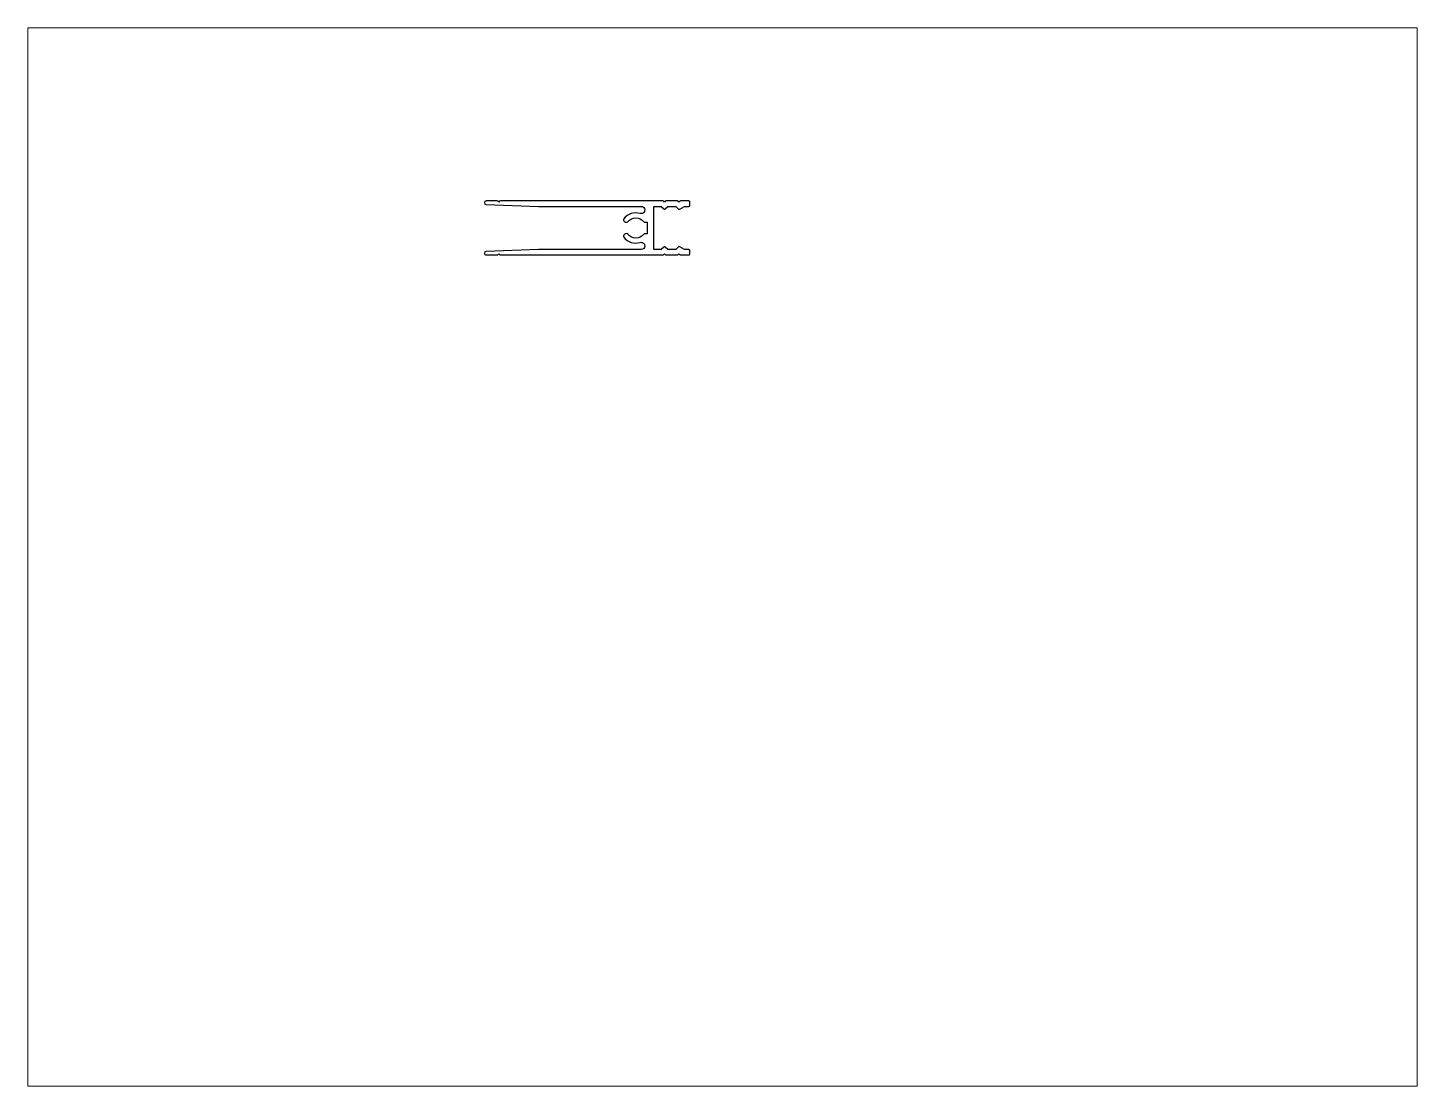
# Paper-space layout 'Layout1' of a CAD drawing. Extents: x 27 to 240, y 20 to 183.
# The model-space entities are those that its viewports show. They can reach past a viewport. Long polylines and large blocks are cut down to what shows.
import ezdxf

# ---------------------------------------------------------------- set-up
doc = ezdxf.new("R2010")
doc.units = 0
doc.header["$LTSCALE"] = 15
doc.layers.get('0').update_dxf_attribs({"linetype": 'CONTINUOUS'})
doc.layers.add('LINIE', color=7, linetype='CONTINUOUS')

msp = doc.modelspace()

# ---------------------------------------------------------------- linework, layer by layer
at = {"layer": 'LINIE'}
msp.add_lwpolyline([(178.21, 214.25), (178.42, 214.46), (178.63, 214.25, 0.198912), (178.84, 214.16), (181.12, 214.16, 0.414214), (181.42, 214.46), (181.42, 215.36, 0.414214), (181.12, 215.66), (179.98, 215.66), (178.62, 216.44, 0.339454), (178.26, 216.39), (177.52, 215.66), (175.32, 215.66), (174.63, 216.35, 0.414214), (174.21, 216.35), (173.52, 215.66), (171.42, 215.66), (171.42, 221.66), (171.42, 227.66), (173.52, 227.66), (174.21, 226.97, 0.414214), (174.63, 226.97), (175.32, 227.66), (177.52, 227.66), (178.26, 226.92, 0.339454), (178.62, 226.88), (179.98, 227.66), (181.12, 227.66, 0.414214), (181.42, 227.96), (181.42, 228.86, 0.414214), (181.12, 229.16), (178.84, 229.16, 0.198912), (178.63, 229.07), (178.42, 228.86), (178.21, 229.07, 0.198912), (177.99, 229.16), (174.84, 229.16, 0.198912), (174.63, 229.07), (174.42, 228.86), (174.2, 229.07, 0.198912), (173.99, 229.16), (128.84, 229.16, 0.198936), (128.63, 229.07), (128.41, 228.86), (128.2, 229.07, 0.198912), (127.99, 229.16), (124.92, 229.16, 0.414214), (124.42, 228.66), (124.42, 228.64, 0.404487), (124.9, 228.14), (139.42, 227.66), (167.92, 227.66, -0.414214), (168.92, 226.66), (168.92, 226.64, -0.502761), (167.63, 225.68, 0.31045), (163.1, 224.23, 0.454557), (163.24, 223.49), (163.59, 223.29, 0.370269), (164.23, 223.41, -0.484886), (168.63, 223.37, 0.231789), (168.87, 223.26), (169.62, 223.26), (169.62, 221.66), (169.62, 220.06), (168.87, 220.06, 0.231789), (168.63, 219.94, -0.484886), (164.23, 219.91, 0.370269), (163.59, 220.03), (163.24, 219.83, 0.454557), (163.1, 219.09, 0.31045), (167.63, 217.64, -0.502761), (168.92, 216.68), (168.92, 216.66, -0.414214), (167.92, 215.66), (139.42, 215.66), (124.9, 215.17, 0.404487), (124.42, 214.68), (124.42, 214.66, 0.414214), (124.92, 214.16), (127.99, 214.16, 0.198912), (128.2, 214.25), (128.42, 214.46), (128.63, 214.25, 0.198912), (128.84, 214.16), (171.42, 214.16), (173.99, 214.16, 0.198912), (174.2, 214.25), (174.42, 214.46), (174.63, 214.25, 0.198912), (174.84, 214.16), (177.99, 214.16, 0.198912)], format="xyb", close=True, dxfattribs=at)

psp = doc.layouts.get("Layout1")

# ---------------------------------------------------------------- viewports
at = {"layer": '0', "color": 0, "linetype": 'BYBLOCK', "ltscale": 0.05}
psp.add_viewport(center=(133.35, 101.6), size=(213.36, 162.56), view_center_point=(190.51, 130.3), view_height=293.8955, dxfattribs=at)

doc.saveas('drawing.dxf')
